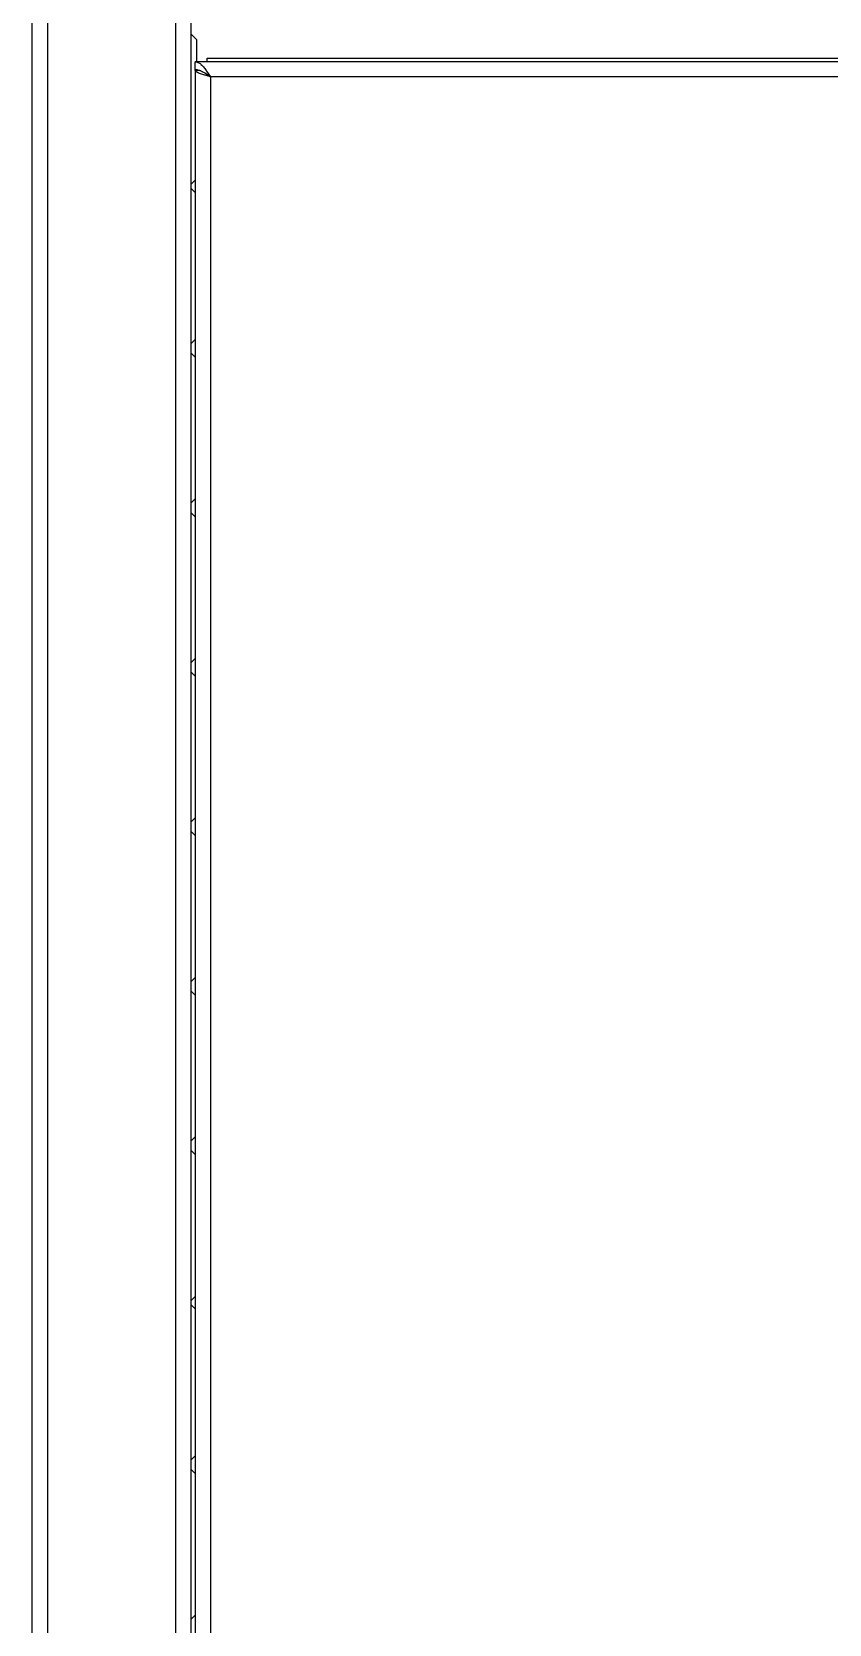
# Model space of a CAD drawing. Header units: millimetres. Extents: x 0 to 4030, y -54 to 2762.
# Drawn here: x 1583.2 to 1783.2, y 1800.7 to 2200.1 of the extents above; entities that cross this region are included whole.
import ezdxf

# ---------------------------------------------------------------- set-up
doc = ezdxf.new("R2010")
doc.units = ezdxf.units.MM
doc.header["$MEASUREMENT"] = 0
doc.layers.add('Utwórz2D linie widoczne', color=7, linetype='Continuous', true_color=0x000000)

msp = doc.modelspace()

# ---------------------------------------------------------------- linework, layer by layer
at = {"layer": 'Utwórz2D linie widoczne'}
for p, q in [((1583.21, 2440.01), (1583.21, 1402.03)), ((1587.21, 1406.03), (1587.21, 2436.02)), ((1619.21, 2404.02), (1619.21, 1438.03)), ((1623.21, 1442.03), (1623.21, 2400.02)), ((1623.21, 2199.52), (1624.49, 2198.24)), ((1624.49, 2198.24), (1624.49, 2192.62)), ((1627.21, 2192.62), (1627.21, 2193.52)), ((1627.21, 2193.52), (1939.21, 2193.52)), ((1624.21, 2190.62), (1624.21, 2192.62)), ((1942.21, 2192.62), (1624.21, 2192.62)), ((1624.21, 2192.62), (1624.26, 2192.62)), ((1624.32, 2190.62), (1624.21, 2190.62)), ((1624.21, 2190.52), (1624.21, 1444.72)), ((1624.21, 2190.52), (1625.02, 2190.52)), ((1624.21, 2190.51), (1624.21, 2190.52)), ((1624.21, 2190.5), (1624.21, 2190.51)), ((1624.21, 2190.49), (1624.21, 2190.5)), ((1624.21, 2190.47), (1624.21, 2190.49)), ((1624.21, 2190.46), (1624.21, 2190.47)), ((1624.22, 2190.45), (1624.21, 2190.46)), ((1624.22, 2190.44), (1624.22, 2190.45)), ((1624.22, 2190.43), (1624.22, 2190.44)), ((1624.23, 2190.42), (1624.22, 2190.43)), ((1624.23, 2190.41), (1624.23, 2190.42)), ((1624.23, 2190.39), (1624.23, 2190.41)), ((1624.24, 2190.38), (1624.23, 2190.39)), ((1624.24, 2190.37), (1624.24, 2190.38)), ((1624.25, 2190.36), (1624.24, 2190.37)), ((1624.25, 2190.35), (1624.25, 2190.36)), ((1624.26, 2190.34), (1624.25, 2190.35)), ((1624.26, 2192.62), (1624.3, 2192.62)), ((1624.27, 2190.33), (1624.26, 2190.34)), ((1624.27, 2190.32), (1624.27, 2190.33)), ((1624.28, 2190.31), (1624.27, 2190.32)), ((1624.29, 2190.3), (1624.28, 2190.31)), ((1624.3, 2190.29), (1624.29, 2190.3)), ((1624.3, 2192.62), (1624.35, 2192.62)), ((1624.3, 2190.28), (1624.3, 2190.29)), ((1624.31, 2190.27), (1624.3, 2190.28)), ((1624.32, 2190.26), (1624.31, 2190.27)), ((1624.42, 2190.62), (1624.32, 2190.62)), ((1624.34, 2190.24), (1624.32, 2190.26)), ((1624.35, 2190.22), (1624.34, 2190.24)), ((1624.35, 2192.62), (1624.4, 2192.61)), ((1624.37, 2190.2), (1624.35, 2190.22)), ((1624.4, 2190.18), (1624.37, 2190.2)), ((1624.4, 2192.61), (1624.45, 2192.6)), ((1624.42, 2190.16), (1624.4, 2190.18)), ((1624.53, 2190.61), (1624.42, 2190.62)), ((1624.45, 2190.13), (1624.42, 2190.16)), ((1624.45, 2192.6), (1624.49, 2192.6)), ((1624.48, 2190.11), (1624.45, 2190.13)), ((1624.5, 2190.09), (1624.48, 2190.11)), ((1624.49, 2192.6), (1624.54, 2192.59)), ((1624.49, 2190.61), (1624.49, 2190.52)), ((1624.53, 2190.07), (1624.5, 2190.09)), ((1624.64, 2190.59), (1624.53, 2190.61)), ((1624.56, 2190.05), (1624.53, 2190.07)), ((1624.54, 2192.59), (1624.59, 2192.58)), ((1624.59, 2190.03), (1624.56, 2190.05)), ((1624.59, 2192.58), (1624.64, 2192.56)), ((1624.63, 2190.01), (1624.59, 2190.03)), ((1624.66, 2189.99), (1624.63, 2190.01)), ((1624.64, 2192.56), (1624.68, 2192.55)), ((1624.74, 2190.58), (1624.64, 2190.59)), ((1624.74, 2189.94), (1624.66, 2189.99)), ((1624.68, 2192.55), (1625.4, 2192.17)), ((1624.74, 2190.58), (1624.86, 2190.56)), ((1624.81, 2189.9), (1624.74, 2189.94)), ((1624.89, 2189.86), (1624.81, 2189.9)), ((1624.86, 2190.56), (1624.98, 2190.53)), ((1624.98, 2189.82), (1624.89, 2189.86)), ((1624.98, 2190.53), (1625.1, 2190.5)), ((1625.08, 2189.78), (1624.98, 2189.82)), ((1625.27, 2189.69), (1625.08, 2189.78)), ((1625.1, 2190.5), (1625.22, 2190.47)), ((1625.34, 2190.43), (1625.22, 2190.47)), ((1625.51, 2189.6), (1625.27, 2189.69)), ((1625.46, 2190.39), (1625.34, 2190.43)), ((1625.4, 2192.17), (1625.48, 2192.11)), ((1625.57, 2190.34), (1625.46, 2190.39)), ((1625.48, 2192.11), (1625.56, 2192.05)), ((1625.74, 2189.51), (1625.51, 2189.6)), ((1625.56, 2192.05), (1625.63, 2191.98)), ((1625.57, 2190.34), (1625.73, 2190.28)), ((1625.63, 2191.98), (1625.84, 2191.78)), ((1625.73, 2190.28), (1625.89, 2190.2)), ((1626.32, 2189.32), (1625.74, 2189.51)), ((1625.84, 2191.78), (1626.04, 2191.57)), ((1625.89, 2190.2), (1626.05, 2190.13)), ((1626.04, 2191.57), (1626.24, 2191.36)), ((1626.21, 2190.04), (1626.05, 2190.13)), ((1626.21, 2190.04), (1626.4, 2189.94)), ((1626.24, 2191.36), (1626.42, 2191.14)), ((1628.01, 2188.82), (1626.32, 2189.32)), ((1626.4, 2189.94), (1626.58, 2189.82)), ((1626.42, 2191.14), (1626.6, 2190.92)), ((1626.6, 2189.79), (1626.55, 2189.84)), ((1626.58, 2189.82), (1626.76, 2189.71)), ((1626.6, 2190.92), (1626.77, 2190.68)), ((1626.65, 2189.74), (1626.6, 2189.79)), ((1626.7, 2189.7), (1626.65, 2189.74)), ((1626.7, 2189.7), (1626.77, 2189.65)), ((1627, 2189.55), (1626.76, 2189.71)), ((1626.77, 2190.68), (1626.94, 2190.45)), ((1628.01, 2188.82), (1626.77, 2189.65)), ((1626.94, 2190.45), (1627.06, 2190.28)), ((1627.06, 2190.28), (1628.01, 2188.82)), ((1627.89, 2188.91), (1627.12, 2189.47)), ((1627.21, 2189.32), (1627.21, 2189.41)), ((1627.89, 2188.91), (1628.01, 2188.82)), ((1938.41, 2188.82), (1628.01, 2188.82)), ((1628.01, 2188.82), (1628.01, 1446.42)), ((1624.21, 2162.96), (1623.21, 2161.96)), ((1623.21, 2160.8), (1624.21, 2159.8)), ((1624.21, 2122.96), (1623.21, 2121.96)), ((1623.21, 2119.52), (1624.21, 2118.52)), ((1624.21, 2082.96), (1623.21, 2081.96)), ((1623.21, 2079.52), (1624.21, 2078.52)), ((1624.21, 2042.96), (1623.21, 2041.96)), ((1623.21, 2039.52), (1624.21, 2038.52)), ((1624.21, 2002.96), (1623.21, 2001.96)), ((1623.21, 1999.52), (1624.21, 1998.52)), ((1624.21, 1962.96), (1623.21, 1961.96)), ((1623.21, 1959.52), (1624.21, 1958.52)), ((1624.21, 1922.96), (1623.21, 1921.96)), ((1623.21, 1919.52), (1624.21, 1918.52)), ((1624.21, 1882.96), (1623.21, 1881.96)), ((1623.21, 1880.8), (1624.21, 1879.8)), ((1624.21, 1842.96), (1623.21, 1841.96)), ((1623.21, 1839.52), (1624.21, 1838.52)), ((1624.21, 1802.96), (1623.21, 1801.96))]:
    msp.add_line(p, q, dxfattribs=at)

doc.saveas('drawing.dxf')
